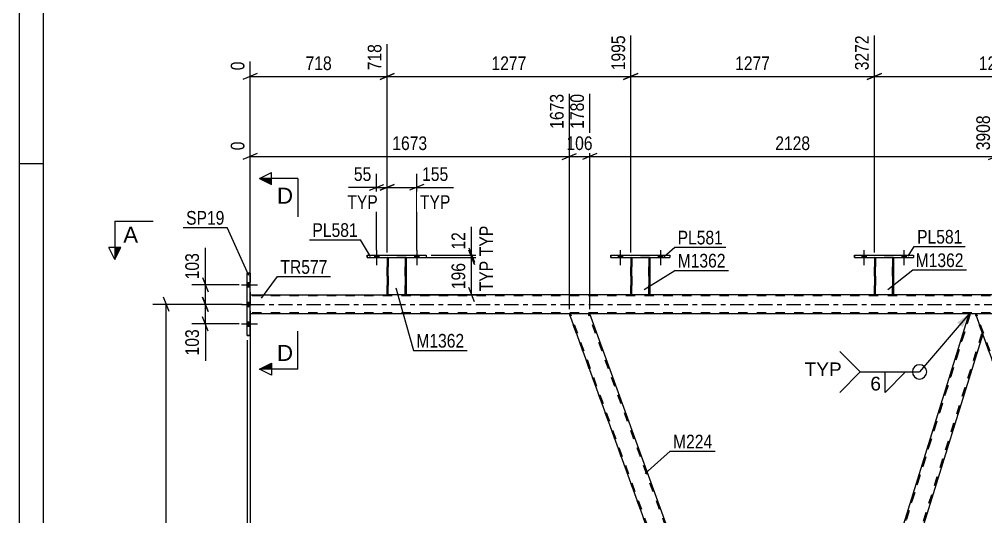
# Model space of a CAD drawing. Header units: millimetres. Extents: x 0 to 841, y 0 to 594.
# Drawn here: x 0 to 202.6, y 373.1 to 477.3 of the extents above; entities that cross this region are included whole.
import ezdxf

# ---------------------------------------------------------------- set-up
doc = ezdxf.new("R2010")
doc.units = ezdxf.units.MM
doc.linetypes.add('DXK_LINE_DOT2', pattern=[3.9198, 1.9599, -1.9599])
doc.linetypes.add('DXK_LINE_DOT3', pattern=[5.9187, 2.979, -0.9799, 0.9799, -0.9799])
doc.styles.add('Arial', font='ARIAL.TTF', dxfattribs={"height": 0.2})
doc.styles.add('Arial Narrow', font='ARIALN.TTF', dxfattribs={"height": 0.2})

# ---------------------------------------------------------------- blocks, each defined once
blk = doc.blocks.new('Unknown-122568681-1133')
at = {"color": 5, "linetype": 'Continuous'}
for p, q in [((0, 594), (0, 0)), ((5, 589), (5, 5)), ((5, 447), (0, 447))]:
    blk.add_line(p, q, dxfattribs=at)
blk = doc.blocks.new('Part-122568681-5430 - 5055')
at = {"color": 2, "linetype": 'Continuous'}
for p, q in [((77.12, 427.45), (77.12, 419.61)), ((81.12, 427.45), (81.12, 419.61)), ((77.12, 419.61), (77.12, 419.61)), ((81.08, 419.61), (77.12, 419.61)), ((81.12, 419.61), (81.08, 419.61)), ((81.12, 419.61), (81.12, 419.61))]:
    blk.add_line(p, q, dxfattribs=at)
at = {"color": 7, "linetype": 'DXK_LINE_DOT2'}
for p, q in [((81.12, 427.45), (77.12, 427.45)), ((77.12, 419.61), (77.12, 427.45)), ((77.12, 427.45), (77.12, 427.45)), ((77.36, 419.61), (77.36, 427.45)), ((77.36, 427.45), (77.36, 419.61)), ((80.88, 419.61), (80.88, 427.45)), ((80.88, 427.45), (80.88, 419.61)), ((81.12, 427.45), (81.12, 427.45)), ((81.12, 427.45), (81.12, 427.45)), ((81.12, 427.45), (81.12, 419.61)), ((77.12, 419.61), (77.12, 419.61)), ((77.36, 419.61), (77.36, 419.61)), ((77.6, 419.61), (77.6, 419.61)), ((77.6, 419.61), (77.6, 419.61)), ((80.86, 419.61), (80.88, 419.61)), ((80.88, 419.61), (80.88, 419.61))]:
    blk.add_line(p, q, dxfattribs=at)
blk = doc.blocks.new('Part-122568681-5183 - 5055')
at = {"color": 2, "linetype": 'Continuous'}
for p, q in [((159.72, 293.61), (115.32, 415.61)), ((115.32, 415.61), (115.32, 415.61)), ((119.07, 415.61), (115.32, 415.61)), ((119.58, 415.61), (119.07, 415.61)), ((162.43, 297.86), (119.58, 415.61)), ((119.58, 415.61), (119.58, 415.61)), ((159.72, 293.61), (159.72, 293.61)), ((163.47, 293.61), (159.72, 293.61)), ((163.94, 293.61), (163.47, 293.61)), ((163.94, 293.61), (163.98, 293.61))]:
    blk.add_line(p, q, dxfattribs=at)
at = {"color": 7, "linetype": 'DXK_LINE_DOT2'}
for p, q in [((159.72, 293.61), (115.32, 415.61)), ((115.32, 415.61), (115.32, 415.61)), ((159.98, 293.61), (115.58, 415.61)), ((159.98, 293.61), (115.58, 415.61)), ((115.58, 415.61), (115.58, 415.61)), ((115.83, 415.61), (115.83, 415.61)), ((115.83, 415.61), (115.83, 415.61)), ((163.73, 293.61), (119.32, 415.61)), ((163.73, 293.61), (119.32, 415.61)), ((119.32, 415.61), (119.32, 415.61)), ((163.98, 293.61), (119.58, 415.61)), ((163.98, 293.61), (162.43, 297.86)), ((159.72, 293.61), (159.72, 293.61)), ((159.98, 293.61), (159.98, 293.61)), ((160.24, 293.61), (160.24, 293.61)), ((160.24, 293.61), (160.24, 293.61)), ((163.83, 293.61), (163.47, 293.61)), ((163.73, 293.61), (163.73, 293.61)), ((163.98, 293.61), (163.98, 293.61))]:
    blk.add_line(p, q, dxfattribs=at)
blk = doc.blocks.new('Part-122568681-5238 - 5055')
at = {"color": 2, "linetype": 'Continuous'}
for p, q in [((204.2, 415.61), (200.45, 415.61)), ((204.71, 415.61), (204.2, 415.61)), ((247.08, 299.21), (204.71, 415.61)), ((204.71, 415.61), (204.71, 415.61)), ((242.82, 299.21), (202, 411.36))]:
    blk.add_line(p, q, dxfattribs=at)
at = {"color": 7, "linetype": 'DXK_LINE_DOT2'}
for p, q in [((244.86, 293.61), (200.45, 415.61)), ((202, 411.36), (200.45, 415.61)), ((200.45, 415.61), (200.45, 415.61)), ((200.45, 415.61), (200.45, 415.61)), ((245.11, 293.61), (200.71, 415.61)), ((245.11, 293.61), (200.71, 415.61)), ((200.71, 415.61), (200.71, 415.61)), ((200.97, 415.61), (200.97, 415.61)), ((200.97, 415.61), (200.97, 415.61)), ((248.86, 293.61), (204.46, 415.61)), ((248.86, 293.61), (204.46, 415.61)), ((204.46, 415.61), (204.46, 415.61)), ((249.12, 293.61), (204.71, 415.61)), ((244.86, 293.61), (242.82, 299.21)), ((249.12, 293.61), (247.08, 299.21)), ((249.12, 293.61), (244.86, 293.61))]:
    blk.add_line(p, q, dxfattribs=at)
blk = doc.blocks.new('Part-122568681-5243 - 5055')
at = {"color": 2, "linetype": 'Continuous'}
for p, q in [((162.43, 297.86), (199.14, 415.61)), ((200.45, 415.61), (199.14, 415.61)), ((200.45, 415.61), (202, 411.36)), ((202, 411.36), (165.3, 293.61)), ((202, 411.36), (202, 411.36)), ((163.98, 293.61), (162.43, 297.86)), ((162.43, 297.86), (162.43, 297.86)), ((163.98, 293.61), (164.8, 293.61)), ((165.26, 293.61), (164.8, 293.61)), ((165.3, 293.61), (165.26, 293.61)), ((165.3, 293.61), (165.3, 293.61))]:
    blk.add_line(p, q, dxfattribs=at)
at = {"color": 7, "linetype": 'DXK_LINE_DOT2'}
for p, q in [((199.14, 415.61), (162.43, 297.86)), ((199.39, 415.61), (162.57, 297.49)), ((162.57, 297.49), (199.39, 415.61)), ((202, 411.36), (200.45, 415.61)), ((165.05, 293.61), (201.87, 411.73)), ((165.05, 293.61), (201.87, 411.73)), ((165.3, 293.61), (202, 411.36)), ((201.87, 411.73), (201.87, 411.73)), ((163.98, 293.61), (162.43, 297.86)), ((162.57, 297.49), (162.57, 297.49)), ((163.98, 293.61), (163.98, 293.61)), ((164.8, 293.61), (165.15, 293.61)), ((165.05, 293.61), (165.05, 293.61))]:
    blk.add_line(p, q, dxfattribs=at)
blk = doc.blocks.new('Part-122568681-5289 - 5055')
at = {"color": 7, "linetype": 'DXK_LINE_DOT2'}
for p, q in [((48.39, 419.61), (48.39, 419.61)), ((48.39, 419.61), (48.39, 419.57)), ((48.39, 419.57), (48.39, 419.47)), ((48.39, 419.47), (48.39, 419.31)), ((48.39, 419.57), (48.39, 419.61)), ((48.39, 419.47), (48.39, 419.57)), ((48.39, 419.31), (48.39, 419.47)), ((81.12, 419.61), (77.12, 419.61)), ((132.2, 419.61), (128.2, 419.61)), ((183.28, 419.61), (179.28, 419.61)), ((748.47, 419.37), (48.39, 419.37)), ((48.39, 419.35), (48.39, 419.37)), ((48.39, 419.35), (48.39, 415.92)), ((48.39, 419.31), (48.39, 415.91)), ((48.39, 419.37), (48.39, 419.35)), ((48.39, 419.35), (48.39, 419.3)), ((48.39, 415.91), (48.39, 419.31)), ((48.39, 415.87), (48.39, 419.3)), ((48.39, 415.87), (48.39, 415.92)), ((48.39, 415.91), (48.39, 415.75)), ((48.39, 415.85), (48.39, 415.87)), ((748.47, 415.85), (48.39, 415.85)), ((48.39, 415.75), (48.39, 415.65)), ((48.39, 415.65), (48.39, 415.61)), ((48.39, 415.61), (48.39, 415.61)), ((48.39, 415.61), (48.39, 415.61)), ((48.39, 415.75), (48.39, 415.91)), ((48.39, 415.85), (48.39, 415.87)), ((48.39, 415.65), (48.39, 415.75)), ((48.39, 415.61), (48.39, 415.65)), ((720.14, 415.61), (115.32, 415.61)), ((204.71, 415.61), (199.14, 415.61))]:
    blk.add_line(p, q, dxfattribs=at)
at = {"color": 2, "linetype": 'Continuous'}
for p, q in [((48.39, 419.61), (77.12, 419.61)), ((128.2, 419.61), (81.12, 419.61)), ((179.28, 419.61), (132.2, 419.61)), ((230.36, 419.61), (183.28, 419.61)), ((115.32, 415.61), (48.39, 415.61)), ((199.14, 415.61), (119.58, 415.61))]:
    blk.add_line(p, q, dxfattribs=at)
at = {"color": 7, "linetype": 'DXK_LINE_DOT3'}
blk.add_line((48.39, 417.61), (748.47, 417.61), dxfattribs=at)
blk = doc.blocks.new('Bolt-122568681-5321 - 5055')
at = {"linetype": 'Continuous'}
for points in [[(74.48, 427.45), (75.36, 427.45), (75.36, 427.93), (74.48, 427.93)], [(82.88, 427.45), (83.76, 427.45), (83.76, 427.93), (82.88, 427.93)]]:
    blk.add_hatch(color=1, dxfattribs=at).paths.add_polyline_path(points)
at = {"color": 1, "linetype": 'Continuous'}
for p, q in [((74.48, 427.93), (74.48, 427.45)), ((74.92, 428.93), (74.92, 425.81)), ((75.36, 427.93), (75.36, 427.45)), ((82.88, 427.93), (82.88, 427.45)), ((83.32, 428.93), (83.32, 425.81)), ((83.76, 427.93), (83.76, 427.45))]:
    blk.add_line(p, q, dxfattribs=at)
blk = doc.blocks.new('Part-122568681-5341 - 5055')
at = {"color": 2, "linetype": 'Continuous'}
for p, q in [((179.28, 427.45), (179.28, 419.61)), ((183.28, 427.45), (183.28, 419.61)), ((179.28, 419.61), (179.28, 419.61)), ((183.24, 419.61), (179.28, 419.61)), ((183.28, 419.61), (183.24, 419.61)), ((183.28, 419.61), (183.28, 419.61))]:
    blk.add_line(p, q, dxfattribs=at)
at = {"color": 7, "linetype": 'DXK_LINE_DOT2'}
for p, q in [((183.28, 427.45), (179.28, 427.45)), ((179.28, 419.61), (179.28, 427.45)), ((179.28, 427.45), (179.28, 427.45)), ((179.52, 419.61), (179.52, 427.45)), ((179.52, 427.45), (179.52, 419.61)), ((183.04, 419.61), (183.04, 427.45)), ((183.04, 427.45), (183.04, 419.61)), ((183.28, 427.45), (183.28, 427.45)), ((183.28, 427.45), (183.28, 427.45)), ((183.28, 427.45), (183.28, 419.61)), ((179.28, 419.61), (179.28, 419.61)), ((179.52, 419.61), (179.52, 419.61)), ((179.76, 419.61), (179.76, 419.61)), ((179.76, 419.61), (179.76, 419.61)), ((183.02, 419.61), (183.04, 419.61)), ((183.04, 419.61), (183.04, 419.61))]:
    blk.add_line(p, q, dxfattribs=at)
blk = doc.blocks.new('Part-122568681-5346 - 5055')
at = {"color": 2, "linetype": 'Continuous'}
for p, q in [((175.08, 427.45), (175.08, 427.93)), ((175.08, 427.93), (175.08, 427.93)), ((175.08, 427.93), (187.48, 427.93)), ((187.48, 427.93), (187.48, 427.45)), ((175.08, 427.45), (175.08, 427.45)), ((175.08, 427.45), (187.48, 427.45))]:
    blk.add_line(p, q, dxfattribs=at)
at = {"color": 7, "linetype": 'DXK_LINE_DOT2'}
for p, q in [((175.08, 427.93), (175.08, 427.45)), ((175.08, 427.93), (175.08, 427.93)), ((187.48, 427.93), (187.48, 427.45)), ((175.08, 427.45), (175.08, 427.45))]:
    blk.add_line(p, q, dxfattribs=at)
blk = doc.blocks.new('Bolt-122568681-5490 - 5055')
at = {"linetype": 'Continuous'}
for points in [[(125.56, 427.45), (126.44, 427.45), (126.44, 427.93), (125.56, 427.93)], [(133.96, 427.45), (134.84, 427.45), (134.84, 427.93), (133.96, 427.93)]]:
    blk.add_hatch(color=1, dxfattribs=at).paths.add_polyline_path(points)
at = {"color": 1, "linetype": 'Continuous'}
for p, q in [((125.56, 427.93), (125.56, 427.45)), ((126, 428.93), (126, 425.81)), ((126.44, 427.93), (126.44, 427.45)), ((133.96, 427.93), (133.96, 427.45)), ((134.4, 428.93), (134.4, 425.81)), ((134.84, 427.93), (134.84, 427.45))]:
    blk.add_line(p, q, dxfattribs=at)
blk = doc.blocks.new('Bolt-122568681-5488 - 5055')
at = {"linetype": 'Continuous'}
for points in [[(176.64, 427.45), (177.52, 427.45), (177.52, 427.93), (176.64, 427.93)], [(185.04, 427.45), (185.92, 427.45), (185.92, 427.93), (185.04, 427.93)]]:
    blk.add_hatch(color=1, dxfattribs=at).paths.add_polyline_path(points)
at = {"color": 1, "linetype": 'Continuous'}
for p, q in [((176.64, 427.93), (176.64, 427.45)), ((177.08, 428.93), (177.08, 425.81)), ((177.52, 427.93), (177.52, 427.45)), ((185.04, 427.93), (185.04, 427.45)), ((185.48, 428.93), (185.48, 425.81)), ((185.92, 427.93), (185.92, 427.45))]:
    blk.add_line(p, q, dxfattribs=at)
blk = doc.blocks.new('Part-122568681-5395 - 5055')
at = {"color": 2, "linetype": 'Continuous'}
for p, q in [((128.2, 427.45), (128.2, 419.61)), ((132.2, 427.45), (132.2, 419.61)), ((128.2, 419.61), (128.2, 419.61)), ((132.16, 419.61), (128.2, 419.61)), ((132.2, 419.61), (132.16, 419.61)), ((132.2, 419.61), (132.2, 419.61))]:
    blk.add_line(p, q, dxfattribs=at)
at = {"color": 7, "linetype": 'DXK_LINE_DOT2'}
for p, q in [((132.2, 427.45), (128.2, 427.45)), ((128.2, 419.61), (128.2, 427.45)), ((128.2, 427.45), (128.2, 427.45)), ((128.44, 419.61), (128.44, 427.45)), ((128.44, 427.45), (128.44, 419.61)), ((131.96, 419.61), (131.96, 427.45)), ((131.96, 427.45), (131.96, 419.61)), ((132.2, 427.45), (132.2, 427.45)), ((132.2, 427.45), (132.2, 427.45)), ((132.2, 427.45), (132.2, 419.61)), ((128.2, 419.61), (128.2, 419.61)), ((128.44, 419.61), (128.44, 419.61)), ((128.68, 419.61), (128.68, 419.61)), ((128.68, 419.61), (128.68, 419.61)), ((131.94, 419.61), (131.96, 419.61)), ((131.96, 419.61), (131.96, 419.61))]:
    blk.add_line(p, q, dxfattribs=at)
blk = doc.blocks.new('Part-122568681-5425 - 5055')
at = {"color": 2, "linetype": 'Continuous'}
for p, q in [((124, 427.45), (124, 427.93)), ((124, 427.93), (124, 427.93)), ((124, 427.93), (136.4, 427.93)), ((136.4, 427.93), (136.4, 427.45)), ((124, 427.45), (124, 427.45)), ((124, 427.45), (136.4, 427.45))]:
    blk.add_line(p, q, dxfattribs=at)
at = {"color": 7, "linetype": 'DXK_LINE_DOT2'}
for p, q in [((124, 427.93), (124, 427.45)), ((124, 427.93), (124, 427.93)), ((136.4, 427.93), (136.4, 427.45)), ((124, 427.45), (124, 427.45))]:
    blk.add_line(p, q, dxfattribs=at)
blk = doc.blocks.new('Part-122568681-5435 - 5055')
at = {"color": 2, "linetype": 'Continuous'}
for p, q in [((72.92, 427.45), (72.92, 427.93)), ((72.92, 427.93), (72.92, 427.93)), ((72.92, 427.93), (85.32, 427.93)), ((85.32, 427.93), (85.32, 427.45)), ((72.92, 427.45), (72.92, 427.45)), ((72.92, 427.45), (85.32, 427.45))]:
    blk.add_line(p, q, dxfattribs=at)
at = {"color": 7, "linetype": 'DXK_LINE_DOT2'}
for p, q in [((72.92, 427.93), (72.92, 427.45)), ((72.92, 427.93), (72.92, 427.93)), ((85.32, 427.93), (85.32, 427.45)), ((72.92, 427.45), (72.92, 427.45))]:
    blk.add_line(p, q, dxfattribs=at)
blk = doc.blocks.new('Bolt-122568681-5474 - 5055')
at = {"linetype": 'Continuous'}
for points in [[(48.39, 421.27), (48.39, 422.15), (47.75, 422.15), (47.75, 421.27)], [(48.39, 421.27), (48.39, 422.15), (47.75, 422.15), (47.75, 421.27)], [(48.4, 421.27), (48.4, 422.15), (47.76, 422.15), (47.76, 421.27)], [(48.39, 417.17), (48.39, 418.05), (47.75, 418.05), (47.75, 417.17)], [(48.4, 417.17), (48.4, 418.05), (47.76, 418.05), (47.76, 417.17)], [(48.39, 413.07), (48.39, 413.95), (47.75, 413.95), (47.75, 413.07)], [(48.39, 413.07), (48.39, 413.95), (47.75, 413.95), (47.75, 413.07)], [(48.4, 413.07), (48.4, 413.95), (47.76, 413.95), (47.76, 413.07)]]:
    blk.add_hatch(color=1, dxfattribs=at).paths.add_polyline_path(points)
at = {"color": 1, "linetype": 'Continuous'}
for p, q in [((46.59, 421.71), (49.91, 421.71)), ((46.59, 421.71), (49.91, 421.71)), ((46.6, 421.71), (49.92, 421.71)), ((47.75, 422.15), (48.39, 422.15)), ((47.75, 422.15), (48.39, 422.15)), ((47.76, 422.15), (48.4, 422.15)), ((47.75, 421.27), (48.39, 421.27)), ((47.75, 421.27), (48.39, 421.27)), ((47.76, 421.27), (48.4, 421.27)), ((46.59, 417.61), (49.91, 417.61)), ((46.6, 417.61), (49.92, 417.61)), ((47.75, 418.05), (48.39, 418.05)), ((47.76, 418.05), (48.4, 418.05)), ((47.75, 417.17), (48.39, 417.17)), ((47.76, 417.17), (48.4, 417.17)), ((46.59, 413.51), (49.91, 413.51)), ((46.59, 413.51), (49.91, 413.51)), ((46.6, 413.51), (49.92, 413.51)), ((47.75, 413.95), (48.39, 413.95)), ((47.75, 413.95), (48.39, 413.95)), ((47.76, 413.95), (48.4, 413.95)), ((47.75, 413.07), (48.39, 413.07)), ((47.75, 413.07), (48.39, 413.07)), ((47.76, 413.07), (48.4, 413.07))]:
    blk.add_line(p, q, dxfattribs=at)
blk = doc.blocks.new('Bolt-122568681-5489 - 5055')
at = {"linetype": 'Continuous'}
for points in [[(176.64, 427.45), (177.52, 427.45), (177.52, 427.93), (176.64, 427.93)], [(185.04, 427.45), (185.92, 427.45), (185.92, 427.93), (185.04, 427.93)]]:
    blk.add_hatch(color=1, dxfattribs=at).paths.add_polyline_path(points)
at = {"color": 1, "linetype": 'Continuous'}
for p, q in [((176.64, 427.93), (176.64, 427.45)), ((177.08, 428.93), (177.08, 425.81)), ((177.52, 427.93), (177.52, 427.45)), ((185.04, 427.93), (185.04, 427.45)), ((185.48, 428.93), (185.48, 425.81)), ((185.92, 427.93), (185.92, 427.45))]:
    blk.add_line(p, q, dxfattribs=at)
blk = doc.blocks.new('Bolt-122568681-5517 - 5055')
at = {"linetype": 'Continuous'}
for points in [[(125.56, 427.45), (126.44, 427.45), (126.44, 427.93), (125.56, 427.93)], [(133.96, 427.45), (134.84, 427.45), (134.84, 427.93), (133.96, 427.93)]]:
    blk.add_hatch(color=1, dxfattribs=at).paths.add_polyline_path(points)
at = {"color": 1, "linetype": 'Continuous'}
for p, q in [((125.56, 427.93), (125.56, 427.45)), ((126, 428.93), (126, 425.81)), ((126.44, 427.93), (126.44, 427.45)), ((133.96, 427.93), (133.96, 427.45)), ((134.4, 428.93), (134.4, 425.81)), ((134.84, 427.93), (134.84, 427.45))]:
    blk.add_line(p, q, dxfattribs=at)
blk = doc.blocks.new('Bolt-122568681-5518 - 5055')
at = {"linetype": 'Continuous'}
for points in [[(74.48, 427.45), (75.36, 427.45), (75.36, 427.93), (74.48, 427.93)], [(82.88, 427.45), (83.76, 427.45), (83.76, 427.93), (82.88, 427.93)]]:
    blk.add_hatch(color=1, dxfattribs=at).paths.add_polyline_path(points)
at = {"color": 1, "linetype": 'Continuous'}
for p, q in [((74.48, 427.93), (74.48, 427.45)), ((74.92, 428.93), (74.92, 425.81)), ((75.36, 427.93), (75.36, 427.45)), ((82.88, 427.93), (82.88, 427.45)), ((83.32, 428.93), (83.32, 425.81)), ((83.76, 427.93), (83.76, 427.45))]:
    blk.add_line(p, q, dxfattribs=at)
blk = doc.blocks.new('Part-122568681-5546 - 5055')
at = {"color": 2, "linetype": 'Continuous'}
for p, q in [((47.75, 411.11), (47.75, 424.11)), ((48.4, 424.11), (47.76, 424.11)), ((47.76, 411.11), (47.76, 424.11)), ((48.4, 411.11), (48.4, 424.11)), ((47.76, 411.11), (48.4, 411.11))]:
    blk.add_line(p, q, dxfattribs=at)
at = {"color": 7, "linetype": 'DXK_LINE_DOT2'}
for p, q in [((47.75, 424.11), (48.39, 424.11)), ((47.75, 424.11), (47.76, 424.11)), ((48.39, 424.11), (48.39, 411.11)), ((48.39, 424.11), (48.4, 424.11)), ((48.39, 411.11), (47.75, 411.11)), ((47.75, 411.11), (47.76, 411.11)), ((48.39, 411.11), (48.4, 411.11))]:
    blk.add_line(p, q, dxfattribs=at)
blk = doc.blocks.new('StraightDimension-122568681-6191 - 5055')
at = {"color": 7, "linetype": 'Continuous'}
for p, q in [((46.09, 417.61), (36.16, 417.61)), ((38.41, 419.11), (39.61, 416.11)), ((39.01, 413.51), (39.01, 417.61)), ((46.09, 413.51), (36.16, 413.51)), ((39.61, 412.01), (38.41, 415.01))]:
    blk.add_line(p, q, dxfattribs=at)
at = {"color": 0}
blk.add_wipeout([(38.26, 412.99), (34.06, 412.99), (34.06, 406.3), (38.26, 406.3)], dxfattribs=at)
at = {"color": 7, "linetype": 'Continuous'}
blk.add_line((39.01, 413.51), (39.01, 405.78), dxfattribs=at)
blk.add_line((39.01, 413.51), (39.01, 405.78), dxfattribs=at)
at = {"color": 3, "style": 'Arial Narrow'}
blk.add_text('103', height=2.863, rotation=90.0002, dxfattribs=at).set_placement((37.66, 406.9))
blk = doc.blocks.new('StraightDimension-122568681-6233 - 5055')
at = {"color": 7, "linetype": 'Continuous'}
for p, q in [((128.2, 428.45), (128.2, 473.94)), ((179.28, 428.45), (179.28, 473.94)), ((129.7, 465.92), (126.7, 464.72)), ((128.2, 465.32), (179.28, 465.32)), ((177.78, 464.72), (180.78, 465.92))]:
    blk.add_line(p, q, dxfattribs=at)
at = {"color": 0, "linetype": 'Continuous'}
blk.add_wipeout([(178.68, 474.54), (174.48, 474.54), (174.48, 466.02), (178.68, 466.02)], dxfattribs=at)
at = {"color": 0}
blk.add_wipeout([(158, 466.07), (158, 470.27), (149.48, 470.27), (149.48, 466.07)], dxfattribs=at)
at = {"color": 3, "linetype": 'Continuous', "style": 'Arial Narrow'}
blk.add_text('3272', height=2.863, rotation=90.0002, dxfattribs=at).set_placement((178.08, 466.62))
at = {"color": 3, "style": 'Arial Narrow'}
blk.add_text('1277', height=2.863, dxfattribs=at).set_placement((150.08, 466.67))
blk = doc.blocks.new('StraightDimension-122568681-5848 - 5055')
at = {"color": 7, "linetype": 'Continuous'}
for p, q in [((77.12, 428.45), (77.12, 444.95)), ((83.32, 428.93), (83.32, 444.95)), ((75.62, 441.5), (78.62, 442.7)), ((77.12, 442.1), (83.32, 442.1)), ((84.82, 442.7), (81.82, 441.5))]:
    blk.add_line(p, q, dxfattribs=at)
at = {"color": 0}
blk.add_wipeout([(90.53, 442.85), (90.53, 447.05), (83.85, 447.05), (83.85, 442.85)], dxfattribs=at)
at = {"color": 7, "linetype": 'Continuous'}
blk.add_line((83.32, 442.1), (91.05, 442.1), dxfattribs=at)
at = {"color": 3, "style": 'Arial Narrow'}
blk.add_text('155', height=2.863, dxfattribs=at).set_placement((84.45, 443.45))
at = {"color": 0, "linetype": 'Continuous'}
blk.add_wipeout([(90.98, 437), (90.98, 441.2), (83.39, 441.2), (83.39, 437)], dxfattribs=at)
at = {"color": 7, "linetype": 'Continuous'}
blk.add_line((83.32, 442.1), (91.05, 442.1), dxfattribs=at)
at = {"color": 3, "linetype": 'Continuous', "style": 'Arial Narrow'}
blk.add_text('TYP', height=2.863, dxfattribs=at).set_placement((83.99, 437.6))
blk = doc.blocks.new('StraightDimension-122568681-6213 - 5055')
at = {"color": 7, "linetype": 'Continuous'}
for p, q in [((77.12, 428.45), (77.12, 472.11)), ((48.39, 420.61), (48.39, 468.45)), ((49.89, 465.92), (46.89, 464.72)), ((48.39, 465.32), (77.12, 465.32)), ((75.62, 464.72), (78.62, 465.92))]:
    blk.add_line(p, q, dxfattribs=at)
at = {"color": 0, "linetype": 'Continuous'}
for points in [[(76.52, 472.71), (72.32, 472.71), (72.32, 466.02), (76.52, 466.02)], [(47.79, 469.05), (43.59, 469.05), (43.59, 466.02), (47.79, 466.02)]]:
    blk.add_wipeout(points, dxfattribs=at)
at = {"color": 0}
blk.add_wipeout([(66.1, 466.07), (66.1, 470.27), (59.42, 470.27), (59.42, 466.07)], dxfattribs=at)
at = {"color": 3, "linetype": 'Continuous', "style": 'Arial Narrow'}
for s, height, p in [('718', 2.863, (75.92, 466.62)), ('0', 2.86, (47.19, 466.62))]:
    blk.add_text(s, height=height, rotation=90.0002, dxfattribs=at).set_placement(p)
at = {"color": 3, "style": 'Arial Narrow'}
blk.add_text('718', height=2.863, dxfattribs=at).set_placement((60.02, 466.67))
blk = doc.blocks.new('StraightDimension-122568681-6223 - 5055')
at = {"color": 7, "linetype": 'Continuous'}
for p, q in [((77.12, 428.45), (77.12, 472.11)), ((128.2, 428.45), (128.2, 473.94)), ((78.62, 465.92), (75.62, 464.72)), ((77.12, 465.32), (128.2, 465.32)), ((126.7, 464.72), (129.7, 465.92))]:
    blk.add_line(p, q, dxfattribs=at)
at = {"color": 0, "linetype": 'Continuous'}
blk.add_wipeout([(127.6, 474.54), (123.4, 474.54), (123.4, 466.02), (127.6, 466.02)], dxfattribs=at)
at = {"color": 0}
blk.add_wipeout([(106.92, 466.07), (106.92, 470.27), (98.4, 470.27), (98.4, 466.07)], dxfattribs=at)
at = {"color": 3, "linetype": 'Continuous', "style": 'Arial Narrow'}
blk.add_text('1995', height=2.863, rotation=90.0002, dxfattribs=at).set_placement((127, 466.62))
at = {"color": 3, "style": 'Arial Narrow'}
blk.add_text('1277', height=2.863, dxfattribs=at).set_placement((99, 466.67))
blk = doc.blocks.new('StraightDimension-122568681-6707 - 5055')
at = {"color": 7, "linetype": 'Continuous'}
for p, q in [((46.75, 417.61), (27.96, 417.61)), ((31.41, 416.11), (30.21, 419.11)), ((30.81, 291.61), (30.81, 417.61)), ((30.21, 293.11), (31.41, 290.11)), ((92.62, 291.61), (27.96, 291.61))]:
    blk.add_line(p, q, dxfattribs=at)
at = {"color": 0}
blk.add_wipeout([(30.06, 358.87), (25.86, 358.87), (25.86, 350.35), (30.06, 350.35)], dxfattribs=at)
at = {"color": 3, "style": 'Arial Narrow'}
blk.add_text('3150', height=2.863, rotation=90.0002, dxfattribs=at).set_placement((29.46, 350.95))
blk = doc.blocks.new('StraightDimension-122568681-6383 - 5055')
at = {"color": 7, "linetype": 'Continuous'}
for p, q in [((48.39, 414.61), (48.39, 349.8)), ((94.26, 294.61), (94.26, 355.05)), ((49.89, 352.8), (46.89, 351.6)), ((92.76, 351.6), (95.76, 352.8)), ((48.39, 352.2), (94.26, 352.2))]:
    blk.add_line(p, q, dxfattribs=at)
at = {"color": 0}
blk.add_wipeout([(75.58, 352.95), (75.58, 357.15), (67.07, 357.15), (67.07, 352.95)], dxfattribs=at)
at = {"color": 3, "style": 'Arial Narrow'}
blk.add_text('1147', height=2.863, dxfattribs=at).set_placement((67.67, 353.55))
blk = doc.blocks.new('StraightDimension-122568681-5832 - 5055')
at = {"color": 7, "linetype": 'Continuous'}
for p, q in [((74.92, 428.93), (74.92, 444.95)), ((77.12, 428.45), (77.12, 444.95)), ((73.42, 441.5), (76.42, 442.7)), ((74.92, 442.1), (77.12, 442.1)), ((78.62, 442.7), (75.62, 441.5))]:
    blk.add_line(p, q, dxfattribs=at)
at = {"color": 0}
blk.add_wipeout([(74.4, 442.85), (74.4, 447.05), (69.54, 447.05), (69.54, 442.85)], dxfattribs=at)
at = {"color": 7, "linetype": 'Continuous'}
blk.add_line((74.92, 442.1), (69.01, 442.1), dxfattribs=at)
at = {"color": 3, "style": 'Arial Narrow'}
blk.add_text('55', height=2.863, dxfattribs=at).set_placement((70.14, 443.45))
at = {"color": 0, "linetype": 'Continuous'}
blk.add_wipeout([(75.76, 437), (75.76, 441.2), (68.17, 441.2), (68.17, 437)], dxfattribs=at)
at = {"color": 7, "linetype": 'Continuous'}
blk.add_line((74.92, 442.1), (69.01, 442.1), dxfattribs=at)
at = {"color": 3, "linetype": 'Continuous', "style": 'Arial Narrow'}
blk.add_text('TYP', height=2.863, dxfattribs=at).set_placement((68.77, 437.6))
blk = doc.blocks.new('StraightDimension-122568681-6089 - 5055')
at = {"color": 7, "linetype": 'Continuous'}
for p, q in [((119.58, 416.61), (119.58, 461.68)), ((204.71, 416.61), (204.71, 457.18)), ((121.08, 449.17), (118.08, 447.97)), ((119.58, 448.57), (204.71, 448.57)), ((203.21, 447.97), (206.21, 449.17))]:
    blk.add_line(p, q, dxfattribs=at)
at = {"color": 0, "linetype": 'Continuous'}
blk.add_wipeout([(204.11, 457.78), (199.91, 457.78), (199.91, 449.27), (204.11, 449.27)], dxfattribs=at)
at = {"color": 0}
blk.add_wipeout([(166.4, 449.32), (166.4, 453.52), (157.89, 453.52), (157.89, 449.32)], dxfattribs=at)
at = {"color": 3, "linetype": 'Continuous', "style": 'Arial Narrow'}
blk.add_text('3908', height=2.863, rotation=90.0002, dxfattribs=at).set_placement((203.51, 449.87))
at = {"color": 3, "style": 'Arial Narrow'}
blk.add_text('2128', height=2.863, dxfattribs=at).set_placement((158.49, 449.92))
blk = doc.blocks.new('StraightDimension-122568681-6103 - 5055')
at = {"color": 7, "linetype": 'Continuous'}
for p, q in [((115.32, 416.61), (115.32, 461.68)), ((119.58, 416.61), (119.58, 461.68)), ((113.82, 447.97), (116.82, 449.17)), ((115.32, 448.57), (119.58, 448.57)), ((121.08, 449.17), (118.08, 447.97))]:
    blk.add_line(p, q, dxfattribs=at)
at = {"color": 0}
blk.add_wipeout([(120.79, 449.32), (120.79, 453.52), (114.11, 453.52), (114.11, 449.32)], dxfattribs=at)
at = {"color": 0, "linetype": 'Continuous'}
blk.add_wipeout([(118.98, 462.28), (114.78, 462.28), (114.78, 453.77), (118.98, 453.77)], dxfattribs=at)
at = {"color": 3, "linetype": 'Continuous', "style": 'Arial Narrow'}
blk.add_text('1780', height=2.863, rotation=90.0002, dxfattribs=at).set_placement((118.38, 454.37))
at = {"color": 3, "style": 'Arial Narrow'}
blk.add_text('106', height=2.863, dxfattribs=at).set_placement((114.71, 449.92))
blk = doc.blocks.new('StraightDimension-122568681-6115 - 5055')
at = {"color": 7, "linetype": 'Continuous'}
for p, q in [((115.32, 416.61), (115.32, 461.68)), ((48.39, 420.61), (48.39, 451.7)), ((49.89, 449.17), (46.89, 447.97)), ((48.39, 448.57), (115.32, 448.57)), ((113.82, 447.97), (116.82, 449.17))]:
    blk.add_line(p, q, dxfattribs=at)
at = {"color": 0, "linetype": 'Continuous'}
for points in [[(114.72, 462.28), (110.52, 462.28), (110.52, 453.77), (114.72, 453.77)], [(47.79, 452.3), (43.59, 452.3), (43.59, 449.27), (47.79, 449.27)]]:
    blk.add_wipeout(points, dxfattribs=at)
at = {"color": 0}
blk.add_wipeout([(86.11, 449.32), (86.11, 453.52), (77.6, 453.52), (77.6, 449.32)], dxfattribs=at)
at = {"color": 3, "linetype": 'Continuous', "style": 'Arial Narrow'}
for s, height, p in [('1673', 2.863, (114.12, 454.37)), ('0', 2.86, (47.19, 449.87))]:
    blk.add_text(s, height=height, rotation=90.0002, dxfattribs=at).set_placement(p)
at = {"color": 3, "style": 'Arial Narrow'}
blk.add_text('1673', height=2.863, dxfattribs=at).set_placement((78.2, 449.92))
blk = doc.blocks.new('StraightDimension-122568681-6405 - 5055')
at = {"color": 7, "linetype": 'Continuous'}
blk.add_line((47.76, 410.11), (47.76, 252.2), dxfattribs=at)
blk = doc.blocks.new('StraightDimension-122568681-6181 - 5055')
at = {"color": 7, "linetype": 'Continuous'}
for p, q in [((46.09, 421.71), (36.16, 421.71)), ((38.41, 423.21), (39.61, 420.21)), ((39.01, 417.61), (39.01, 421.71)), ((46.09, 417.61), (36.16, 417.61)), ((39.61, 416.11), (38.41, 419.11))]:
    blk.add_line(p, q, dxfattribs=at)
at = {"color": 0}
blk.add_wipeout([(38.26, 428.92), (34.06, 428.92), (34.06, 422.24), (38.26, 422.24)], dxfattribs=at)
at = {"color": 7, "linetype": 'Continuous'}
blk.add_line((39.01, 421.71), (39.01, 429.44), dxfattribs=at)
blk.add_line((39.01, 421.71), (39.01, 429.44), dxfattribs=at)
at = {"color": 3, "style": 'Arial Narrow'}
blk.add_text('103', height=2.863, rotation=90.0002, dxfattribs=at).set_placement((37.66, 422.84))
blk = doc.blocks.new('StraightDimension-122568681-6243 - 5055')
at = {"color": 7, "linetype": 'Continuous'}
for p, q in [((179.28, 428.45), (179.28, 473.94)), ((230.36, 428.45), (230.36, 473.94)), ((180.78, 465.92), (177.78, 464.72)), ((179.28, 465.32), (230.36, 465.32)), ((228.86, 464.72), (231.86, 465.92))]:
    blk.add_line(p, q, dxfattribs=at)
at = {"color": 0, "linetype": 'Continuous'}
blk.add_wipeout([(229.76, 474.54), (225.56, 474.54), (225.56, 466.02), (229.76, 466.02)], dxfattribs=at)
at = {"color": 0}
blk.add_wipeout([(209.08, 466.07), (209.08, 470.27), (200.57, 470.27), (200.57, 466.07)], dxfattribs=at)
at = {"color": 3, "linetype": 'Continuous', "style": 'Arial Narrow'}
blk.add_text('4549', height=2.863, rotation=90.0002, dxfattribs=at).set_placement((229.16, 466.62))
at = {"color": 3, "style": 'Arial Narrow'}
blk.add_text('1277', height=2.863, dxfattribs=at).set_placement((201.17, 466.67))
blk = doc.blocks.new('StraightDimension-122568681-6364 - 5055')
at = {"color": 7, "linetype": 'Continuous'}
for p, q in [((94.23, 428.95), (95.43, 425.95)), ((82.12, 427.45), (97.23, 427.45)), ((94.83, 419.61), (94.83, 427.45)), ((82.12, 419.61), (97.23, 419.61)), ((95.43, 418.11), (94.23, 421.11))]:
    blk.add_line(p, q, dxfattribs=at)
at = {"color": 0}
blk.add_wipeout([(94.08, 426.87), (89.88, 426.87), (89.88, 420.19), (94.08, 420.19)], dxfattribs=at)
at = {"color": 0, "linetype": 'Continuous'}
blk.add_wipeout([(99.93, 427.33), (95.73, 427.33), (95.73, 419.74), (99.93, 419.74)], dxfattribs=at)
at = {"color": 3, "style": 'Arial Narrow'}
blk.add_text('196', height=2.863, rotation=90.0002, dxfattribs=at).set_placement((93.48, 420.79))
at = {"color": 3, "linetype": 'Continuous', "style": 'Arial Narrow'}
blk.add_text('TYP', height=2.863, rotation=90.0002, dxfattribs=at).set_placement((99.33, 420.34))
blk = doc.blocks.new('StraightDimension-122568681-6374 - 5055')
at = {"color": 7, "linetype": 'Continuous'}
for p, q in [((86.32, 427.93), (97.23, 427.93)), ((94.23, 429.43), (95.43, 426.43)), ((95.43, 425.95), (94.23, 428.95)), ((94.83, 427.45), (94.83, 427.93)), ((82.12, 427.45), (97.23, 427.45))]:
    blk.add_line(p, q, dxfattribs=at)
at = {"color": 0}
blk.add_wipeout([(94.08, 433.31), (89.88, 433.31), (89.88, 428.46), (94.08, 428.46)], dxfattribs=at)
at = {"color": 7, "linetype": 'Continuous'}
blk.add_line((94.83, 427.93), (94.83, 433.84), dxfattribs=at)
at = {"color": 3, "style": 'Arial Narrow'}
blk.add_text('12', height=2.863, rotation=90.0002, dxfattribs=at).set_placement((93.48, 429.06))
at = {"color": 0, "linetype": 'Continuous'}
blk.add_wipeout([(99.93, 434.68), (95.73, 434.68), (95.73, 427.09), (99.93, 427.09)], dxfattribs=at)
at = {"color": 7, "linetype": 'Continuous'}
blk.add_line((94.83, 427.93), (94.83, 433.84), dxfattribs=at)
at = {"color": 3, "linetype": 'Continuous', "style": 'Arial Narrow'}
blk.add_text('TYP', height=2.863, rotation=90.0002, dxfattribs=at).set_placement((99.33, 427.69))
blk = doc.blocks.new('Mark-122568681-5179 - 5055')
at = {"color": 0}
blk.add_wipeout([(145.28, 387.43), (145.28, 390.43), (137.06, 390.43), (137.06, 387.43)], dxfattribs=at)
blk.add_wipeout([(145.28, 387.43), (145.28, 390.43), (137.06, 390.43), (137.06, 387.43)], dxfattribs=at)
at = {"color": 30, "linetype": 'Continuous'}
for p, q in [((131.21, 382.2), (136.46, 386.83)), ((136.46, 386.83), (145.88, 386.83))]:
    blk.add_line(p, q, dxfattribs=at)
at = {"color": 3, "style": 'Arial Narrow'}
blk.add_text('M224', height=2.863, dxfattribs=at).set_placement((137.06, 387.43))
blk = doc.blocks.new('Mark-122568681-5421 - 5055')
at = {"color": 0}
blk.add_wipeout([(147.52, 430.16), (147.52, 433.16), (138.02, 433.16), (138.02, 430.16)], dxfattribs=at)
blk.add_wipeout([(147.52, 430.16), (147.52, 433.16), (138.02, 433.16), (138.02, 430.16)], dxfattribs=at)
at = {"color": 30, "linetype": 'Continuous'}
for p, q in [((135.22, 427.65), (137.42, 429.56)), ((137.42, 429.56), (148.12, 429.56))]:
    blk.add_line(p, q, dxfattribs=at)
at = {"color": 3, "style": 'Arial Narrow'}
blk.add_text('PL581', height=2.863, dxfattribs=at).set_placement((138.02, 430.16))
blk = doc.blocks.new('Mark-122568681-5285 - 5055')
at = {"color": 0}
blk.add_wipeout([(64.61, 424.01), (64.61, 427.01), (54.74, 427.01), (54.74, 424.01)], dxfattribs=at)
blk.add_wipeout([(64.61, 424.01), (64.61, 427.01), (54.74, 427.01), (54.74, 424.01)], dxfattribs=at)
at = {"color": 30, "linetype": 'Continuous'}
for p, q in [((50.8, 418.9), (54.14, 423.41)), ((54.14, 423.41), (65.21, 423.41))]:
    blk.add_line(p, q, dxfattribs=at)
at = {"color": 3, "style": 'Arial Narrow'}
blk.add_text('TR577', height=2.863, dxfattribs=at).set_placement((54.74, 424.01))
blk = doc.blocks.new('Mark-122568681-5337 - 5055')
at = {"color": 0}
blk.add_wipeout([(197.97, 425.41), (197.97, 428.41), (187.92, 428.41), (187.92, 425.41)], dxfattribs=at)
blk.add_wipeout([(197.97, 425.41), (197.97, 428.41), (187.92, 428.41), (187.92, 425.41)], dxfattribs=at)
at = {"color": 30, "linetype": 'Continuous'}
for p, q in [((182.06, 420.71), (187.32, 424.81)), ((187.32, 424.81), (198.57, 424.81))]:
    blk.add_line(p, q, dxfattribs=at)
at = {"color": 3, "style": 'Arial Narrow'}
blk.add_text('M1362', height=2.863, dxfattribs=at).set_placement((187.92, 425.41))
blk = doc.blocks.new('Mark-122568681-5342 - 5055')
at = {"color": 0}
blk.add_wipeout([(197.73, 430.32), (197.73, 433.32), (188.23, 433.32), (188.23, 430.32)], dxfattribs=at)
blk.add_wipeout([(197.73, 430.32), (197.73, 433.32), (188.23, 433.32), (188.23, 430.32)], dxfattribs=at)
at = {"color": 30, "linetype": 'Continuous'}
for p, q in [((186.36, 427.71), (187.63, 429.72)), ((187.63, 429.72), (198.33, 429.72))]:
    blk.add_line(p, q, dxfattribs=at)
at = {"color": 3, "style": 'Arial Narrow'}
blk.add_text('PL581', height=2.863, dxfattribs=at).set_placement((188.23, 430.32))
blk = doc.blocks.new('Mark-122568681-5391 - 5055')
at = {"color": 0}
blk.add_wipeout([(148.08, 425.32), (148.08, 428.32), (138.03, 428.32), (138.03, 425.32)], dxfattribs=at)
blk.add_wipeout([(148.08, 425.32), (148.08, 428.32), (138.03, 428.32), (138.03, 425.32)], dxfattribs=at)
at = {"color": 30, "linetype": 'Continuous'}
for p, q in [((130.98, 420.71), (137.43, 424.72)), ((137.43, 424.72), (148.68, 424.72))]:
    blk.add_line(p, q, dxfattribs=at)
at = {"color": 3, "style": 'Arial Narrow'}
blk.add_text('M1362', height=2.863, dxfattribs=at).set_placement((138.03, 425.32))
blk = doc.blocks.new('Mark-122568681-5426 - 5055')
at = {"color": 0}
blk.add_wipeout([(93.29, 408.55), (93.29, 411.55), (83.23, 411.55), (83.23, 408.55)], dxfattribs=at)
blk.add_wipeout([(93.29, 408.55), (93.29, 411.55), (83.23, 411.55), (83.23, 408.55)], dxfattribs=at)
at = {"color": 30, "linetype": 'Continuous'}
for p, q in [((78.93, 421.06), (82.63, 407.95)), ((82.63, 407.95), (93.89, 407.95))]:
    blk.add_line(p, q, dxfattribs=at)
at = {"color": 3, "style": 'Arial Narrow'}
blk.add_text('M1362', height=2.863, dxfattribs=at).set_placement((83.23, 408.55))
blk = doc.blocks.new('Mark-122568681-5431 - 5055')
at = {"color": 0}
blk.add_wipeout([(70.95, 431.73), (70.95, 434.73), (61.45, 434.73), (61.45, 431.73)], dxfattribs=at)
blk.add_wipeout([(70.95, 431.73), (70.95, 434.73), (61.45, 434.73), (61.45, 431.73)], dxfattribs=at)
at = {"color": 30, "linetype": 'Continuous'}
for p in [(60.85, 431.13), (73.6, 427.66)]:
    blk.add_line(p, (71.55, 431.13), dxfattribs=at)
at = {"color": 3, "style": 'Arial Narrow'}
blk.add_text('PL581', height=2.863, dxfattribs=at).set_placement((61.45, 431.73))
blk = doc.blocks.new('Mark-122568681-5542 - 5055')
at = {"color": 0}
blk.add_wipeout([(43.01, 434.29), (43.01, 437.29), (34.97, 437.29), (34.97, 434.29)], dxfattribs=at)
blk.add_wipeout([(43.01, 434.29), (43.01, 437.29), (34.97, 437.29), (34.97, 434.29)], dxfattribs=at)
at = {"color": 30, "linetype": 'Continuous'}
for p in [(34.37, 433.69), (48.12, 423.67)]:
    blk.add_line(p, (43.61, 433.69), dxfattribs=at)
at = {"color": 3, "style": 'Arial Narrow'}
blk.add_text('SP19', height=2.863, dxfattribs=at).set_placement((34.97, 434.29))
blk = doc.blocks.new('SectionMark-122568681-6754 - 5055')
at = {"color": 6, "linetype": 'Continuous'}
for p, q in [((20.04, 435.01), (20.04, 427.01)), ((20.04, 427.01), (18.79, 429.51))]:
    blk.add_line(p, q, dxfattribs=at)
at = {"color": 0, "linetype": 'Continuous'}
blk.add_wipeout([(24.9, 430.51), (24.9, 434.01), (21.79, 434.01), (21.79, 430.51)], dxfattribs=at)
at = {"linetype": 'Continuous'}
blk.add_hatch(color=6, dxfattribs=at).paths.add_polyline_path([(20.04, 429.51), (21.29, 429.51), (20.04, 427.01)])
at = {"color": 6, "linetype": 'Continuous'}
for p, q in [((20.04, 435.01), (28.04, 435.01)), ((21.29, 429.51), (18.79, 429.51)), ((20.04, 427.01), (21.29, 429.51))]:
    blk.add_line(p, q, dxfattribs=at)
at = {"color": 3, "linetype": 'Continuous', "style": 'Arial'}
blk.add_text('A', height=3.34, dxfattribs=at).set_placement((21.79, 430.51))
blk = doc.blocks.new('SectionMark-122568681-6758 - 5055')
at = {"linetype": 'Continuous'}
for points in [[(52.89, 443.94), (52.89, 442.69), (50.39, 443.94)], [(52.89, 405.26), (52.89, 404.01), (50.39, 404.01)]]:
    blk.add_hatch(color=6, dxfattribs=at).paths.add_polyline_path(points)
at = {"color": 6, "linetype": 'Continuous'}
for p, q in [((50.39, 443.94), (52.89, 445.19)), ((58.39, 443.94), (50.39, 443.94)), ((50.39, 443.94), (52.89, 442.69)), ((52.89, 442.69), (52.89, 445.19)), ((50.39, 404.01), (52.89, 405.26)), ((52.89, 405.26), (52.89, 402.76)), ((58.39, 404.01), (50.39, 404.01)), ((52.89, 402.76), (50.39, 404.01))]:
    blk.add_line(p, q, dxfattribs=at)
at = {"color": 0, "linetype": 'Continuous'}
for points in [[(57.39, 438.69), (57.39, 442.19), (54.02, 442.19), (54.02, 438.69)], [(57.39, 405.76), (57.39, 409.26), (54.02, 409.26), (54.02, 405.76)]]:
    blk.add_wipeout(points, dxfattribs=at)
at = {"color": 6, "linetype": 'Continuous'}
for p, q in [((58.39, 443.94), (58.39, 435.94)), ((58.39, 404.01), (58.39, 412.01))]:
    blk.add_line(p, q, dxfattribs=at)
at = {"color": 3, "linetype": 'Continuous', "style": 'Arial'}
for p in [(54.02, 438.69), (54.02, 405.76)]:
    blk.add_text('D', height=3.34, dxfattribs=at).set_placement(p)
blk = doc.blocks.new('WeldMark-122568681-6775 - 5055')
at = {"linetype": 'Continuous'}
blk.add_hatch(color=30, dxfattribs=at).paths.add_polyline_path([(196.62, 413.82), (199.14, 415.61), (197.76, 412.84)])
at = {"color": 30, "linetype": 'Continuous'}
blk.add_line((199.14, 415.61), (188.74, 403.47), dxfattribs=at)
at = {"color": 3, "linetype": 'Continuous'}
for q in [(172.03, 407.75), (172.03, 399.18)]:
    blk.add_line((176.32, 403.47), q, dxfattribs=at)
for start, end in [(90, 270), (270, 90)]:
    blk.add_arc((188.74, 403.47), 1.5, start, end, dxfattribs=at)
at = {"color": 0}
blk.add_wipeout([(180.84, 399.37), (180.84, 402.77), (178.22, 402.77), (178.22, 399.37)], dxfattribs=at)
at = {"color": 30, "linetype": 'Continuous'}
blk.add_line((176.32, 403.47), (188.74, 403.47), dxfattribs=at)
at = {"color": 3, "linetype": 'Continuous'}
for p, q in [((181.5, 403.47), (185.78, 403.47)), ((185.78, 403.47), (181.5, 399.18)), ((181.5, 399.18), (181.5, 403.47))]:
    blk.add_line(p, q, dxfattribs=at)
at = {"color": 3, "style": 'Arial'}
blk.add_text('6', height=2.87, dxfattribs=at).set_placement((178.42, 399.57))
at = {"color": 0, "linetype": 'Continuous'}
blk.add_wipeout([(172.42, 402.57), (172.42, 405.57), (164.64, 405.57), (164.64, 402.57)], dxfattribs=at)
blk.add_wipeout([(172.42, 402.57), (172.42, 405.57), (164.64, 405.57), (164.64, 402.57)], dxfattribs=at)
at = {"color": 3, "linetype": 'Continuous', "style": 'Arial'}
blk.add_text('TYP', height=2.865, dxfattribs=at).set_placement((164.64, 402.57))

msp = doc.modelspace()

# ---------------------------------------------------------------- block references
for name in ['Unknown-122568681-1133', 'Part-122568681-5435 - 5055', 'Bolt-122568681-5321 - 5055', 'Bolt-122568681-5518 - 5055', 'Part-122568681-5425 - 5055', 'Bolt-122568681-5490 - 5055', 'Bolt-122568681-5517 - 5055', 'Part-122568681-5346 - 5055', 'Bolt-122568681-5488 - 5055', 'Bolt-122568681-5489 - 5055', 'Part-122568681-5430 - 5055', 'Part-122568681-5395 - 5055', 'Part-122568681-5341 - 5055', 'Part-122568681-5546 - 5055', 'Bolt-122568681-5474 - 5055', 'Part-122568681-5289 - 5055', 'Part-122568681-5183 - 5055', 'Part-122568681-5243 - 5055', 'Part-122568681-5238 - 5055']:
    msp.add_blockref(name, (0, 0))

# ---------------------------------------------------------------- next in the draw order: block references
for name in ['StraightDimension-122568681-6233 - 5055', 'StraightDimension-122568681-5848 - 5055', 'StraightDimension-122568681-6191 - 5055']:
    msp.add_blockref(name, (0, 0))

# ---------------------------------------------------------------- next in the draw order: block references
for name in ['StraightDimension-122568681-6213 - 5055', 'StraightDimension-122568681-6707 - 5055']:
    msp.add_blockref(name, (0, 0))

# ---------------------------------------------------------------- next in the draw order: block references
for name in ['StraightDimension-122568681-6223 - 5055', 'StraightDimension-122568681-6383 - 5055']:
    msp.add_blockref(name, (0, 0))

# ---------------------------------------------------------------- next in the draw order: block references
for name in ['StraightDimension-122568681-6089 - 5055', 'StraightDimension-122568681-5832 - 5055', 'StraightDimension-122568681-6405 - 5055']:
    msp.add_blockref(name, (0, 0))

# ---------------------------------------------------------------- next in the draw order: block references
for name in ['StraightDimension-122568681-6243 - 5055', 'StraightDimension-122568681-6103 - 5055', 'Mark-122568681-5421 - 5055', 'WeldMark-122568681-6775 - 5055', 'Mark-122568681-5179 - 5055']:
    msp.add_blockref(name, (0, 0))

# ---------------------------------------------------------------- next in the draw order: block references
for name in ['StraightDimension-122568681-6115 - 5055', 'Mark-122568681-5391 - 5055', 'Mark-122568681-5337 - 5055']:
    msp.add_blockref(name, (0, 0))

# ---------------------------------------------------------------- next in the draw order: block references
for name in ['Mark-122568681-5342 - 5055', 'StraightDimension-122568681-6181 - 5055', 'StraightDimension-122568681-6364 - 5055', 'Mark-122568681-5285 - 5055']:
    msp.add_blockref(name, (0, 0))

# ---------------------------------------------------------------- next in the draw order: block references
for name in ['Mark-122568681-5542 - 5055', 'Mark-122568681-5431 - 5055', 'StraightDimension-122568681-6374 - 5055', 'Mark-122568681-5426 - 5055']:
    msp.add_blockref(name, (0, 0))

# ---------------------------------------------------------------- next in the draw order: block references
msp.add_blockref('SectionMark-122568681-6754 - 5055', (0, 0))

# ---------------------------------------------------------------- next in the draw order: block references
msp.add_blockref('SectionMark-122568681-6758 - 5055', (0, 0))

doc.saveas('drawing.dxf')
